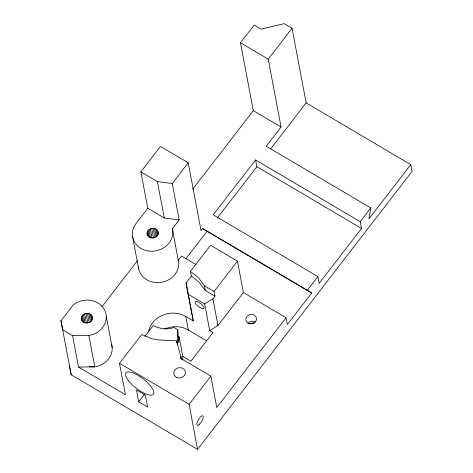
<?xml version="1.0" encoding="UTF-8"?>
<svg xmlns="http://www.w3.org/2000/svg" width="473" height="473" viewBox="0 0 473 473"><rect width="100%" height="100%" fill="white"/><g stroke="black" fill="none" stroke-linecap="round" stroke-linejoin="round"><path stroke-width="0.71" d="M177.399 344.864L177.765 329.728L173.952 327.482C167.182 329.929 159.496 328.901 153.211 325.536L144.827 336.404M182.708 359.965L182.797 356.364L179.113 336.853L177.866 336.12M177.765 329.728L178.646 342.848L179.113 336.853M292.054 28.279L268.221 59.16L281.051 127.024L266.204 146.228L370.826 207.966L368.928 218.845L410.765 164.634L306.155 102.907L292.054 28.279L284.202 23.65L260.948 29.131L254.131 25.104L240.479 42.795L253.315 110.647L192.653 189.224M81.451 317.921C82.006 311.725 92.85 311.849 92.395 318.388C91.845 324.584 80.995 324.46 81.451 317.921L81.995 320.783M147.446 235.53C144.336 227.838 158.331 225.148 158.284 233.449M191.346 276.126L186.049 282.99L188.224 294.259L204.661 303.962L212.939 298.824L214.973 296.193L205.258 290.457L199.411 282.452L191.346 276.126L190.448 271.378L210.574 245.298L237.47 261.173L243.4 292.556L286.088 317.744L287.365 324.531L311.731 292.964L202.645 228.565L201.072 230.635L188.207 162.801L160.477 146.429L140.853 171.87L147.807 208.262L136.094 223.439A20.333 17.95 -10.7 0 0 148.12 250.944A20.333 17.95 -10.7 0 0 172.586 229.358L172.32 228.796L179.161 219.927L172.255 183.5L188.207 162.801M60.952 320.806L73.132 305.026A20.085 17.732 -10.7 0 1 104.509 309.88A20.085 17.732 -10.7 0 1 88.841 335.469L94.771 366.853L78.506 367.042L72.576 335.659L62.696 329.823L60.952 320.806L71.187 374.782L197.56 449.35L412.048 171.421L410.765 164.634M101.997 306.687L137.525 260.653M138.376 267.032A20.333 17.95 -10.7 0 0 161.175 282.34A20.333 17.95 -10.7 0 0 178.516 260.741L178.268 260.174L181.478 256.017L195.863 264.502M360.231 221.689L255.609 159.951L213.228 214.837L317.862 276.581L319.145 283.357L361.514 228.453L360.231 221.689L370.826 207.966M185.93 258.684L207.103 231.226L311.731 292.964M217.213 218.106L256.892 166.721L255.609 159.951M270.609 148.954L306.155 102.907M78.506 367.042L125.41 394.719L119.48 363.335L141.723 334.512L151.449 338.686L159.537 339.998L176.482 340.838L181.721 359.51M214.973 296.193L214.08 291.48L237.47 261.173M178.155 340.424L179.048 339.265M138.701 401.808L136.455 389.929L145.424 395.221L147.665 407.099L138.701 401.808L144.561 394.21M181.183 356.654L180.124 358.026L210.857 376.159L216.788 407.543L286.088 317.744M204.661 303.962L209.693 330.597L217.982 325.495L243.4 292.556M197.56 449.35L189.105 404.344L210.857 376.159M307.273 290.304L317.862 276.581M72.576 335.659L88.841 335.469M89.385 366.794L94.771 366.853A20.085 17.732 -10.7 0 0 111.74 344.711M140.853 171.87L157.385 181.626L172.255 183.5M147.807 208.262L164.332 218.012L179.161 219.927M240.479 42.795L268.221 59.16M253.315 110.647L281.051 127.024M256.892 166.721L361.514 228.453M190.448 271.378L198.512 277.704L204.371 285.745L214.08 291.48M148.498 331.945A23.904 21.108 -10.7 0 1 185.783 316.484L193.256 320.895L188.224 294.259M209.693 330.597L213.01 332.554L190.938 361.165L182.797 356.364M164.639 329.048A23.904 21.108 -10.7 0 1 188.349 330.059L206.713 340.891M119.48 363.335L189.105 404.344M202.645 228.565L207.103 231.226M147.18 234.1C148.487 240.314 159.105 238.28 158.012 232.018M193.256 320.895L186.049 282.99M69.448 365.765L71.187 374.782M157.385 181.626L164.332 218.012M172.32 228.796L178.268 260.174M84.632 313.806L86.388 323.1M83.414 314.533L85.039 323.112M82.438 315.509L83.792 322.657M81.77 316.668L82.716 321.67M212.939 298.824L217.982 325.495M204.371 285.745L205.258 290.457M185.783 316.484L188.349 330.059M157.586 230.818L158.266 234.395M156.823 229.766L157.769 234.774M155.771 228.944L157.125 236.092M176.482 340.838L176.867 342.872M154.505 228.4L156.125 236.979M153.104 228.169L154.86 237.47M151.673 228.276L153.565 238.291M150.302 228.713L152.058 238.008M149.084 229.44L150.71 238.02M148.108 230.416L149.462 237.564M147.44 231.569L148.386 236.577M147.121 232.828L147.665 235.69M132.653 237.026L138.583 268.41M106.248 316.224L112.178 347.608M91.916 315.911L92.46 318.772M91.153 314.864L92.099 319.872M90.101 314.037L91.455 321.191M88.835 313.493L90.455 322.072M87.434 313.268L89.19 322.562M86.003 313.374L87.889 323.378M247.964 323.467A5.392 4.76 -10.7 0 1 255.402 321.788M249.442 323.863A11.033 9.744 -10.7 0 1 254.362 322.899M203.059 308.686L202.208 308.538A5.516 1.839 37.7 0 1 197.726 305.895L196.721 304.943A5.516 1.839 37.7 0 1 195.704 301.366A5.516 1.839 37.7 0 1 201.374 304.133L202.379 305.085A5.516 1.839 37.7 0 1 203.059 308.686M199.689 424.08A5.516 1.827 -59.5 0 0 202.994 415.921A5.516 1.827 -59.5 0 0 197.46 421.668A5.516 1.827 -59.5 0 0 199.689 424.08M128.165 380.327A17.466 5.818 37.7 0 0 152.755 394.837A17.466 5.818 37.7 0 0 138.175 375.497A17.466 5.818 37.7 0 0 128.165 380.327M176.187 377.223A5.883 5.197 -10.7 0 0 185.41 373.079A5.883 5.197 -10.7 0 0 177.127 368.189A5.883 5.197 -10.7 0 0 176.187 377.223M248.23 323.236A5.392 4.76 -10.7 0 0 256.537 319.169A5.392 4.76 -10.7 0 0 248.757 314.947A5.392 4.76 -10.7 0 0 248.23 323.236"/></g></svg>
